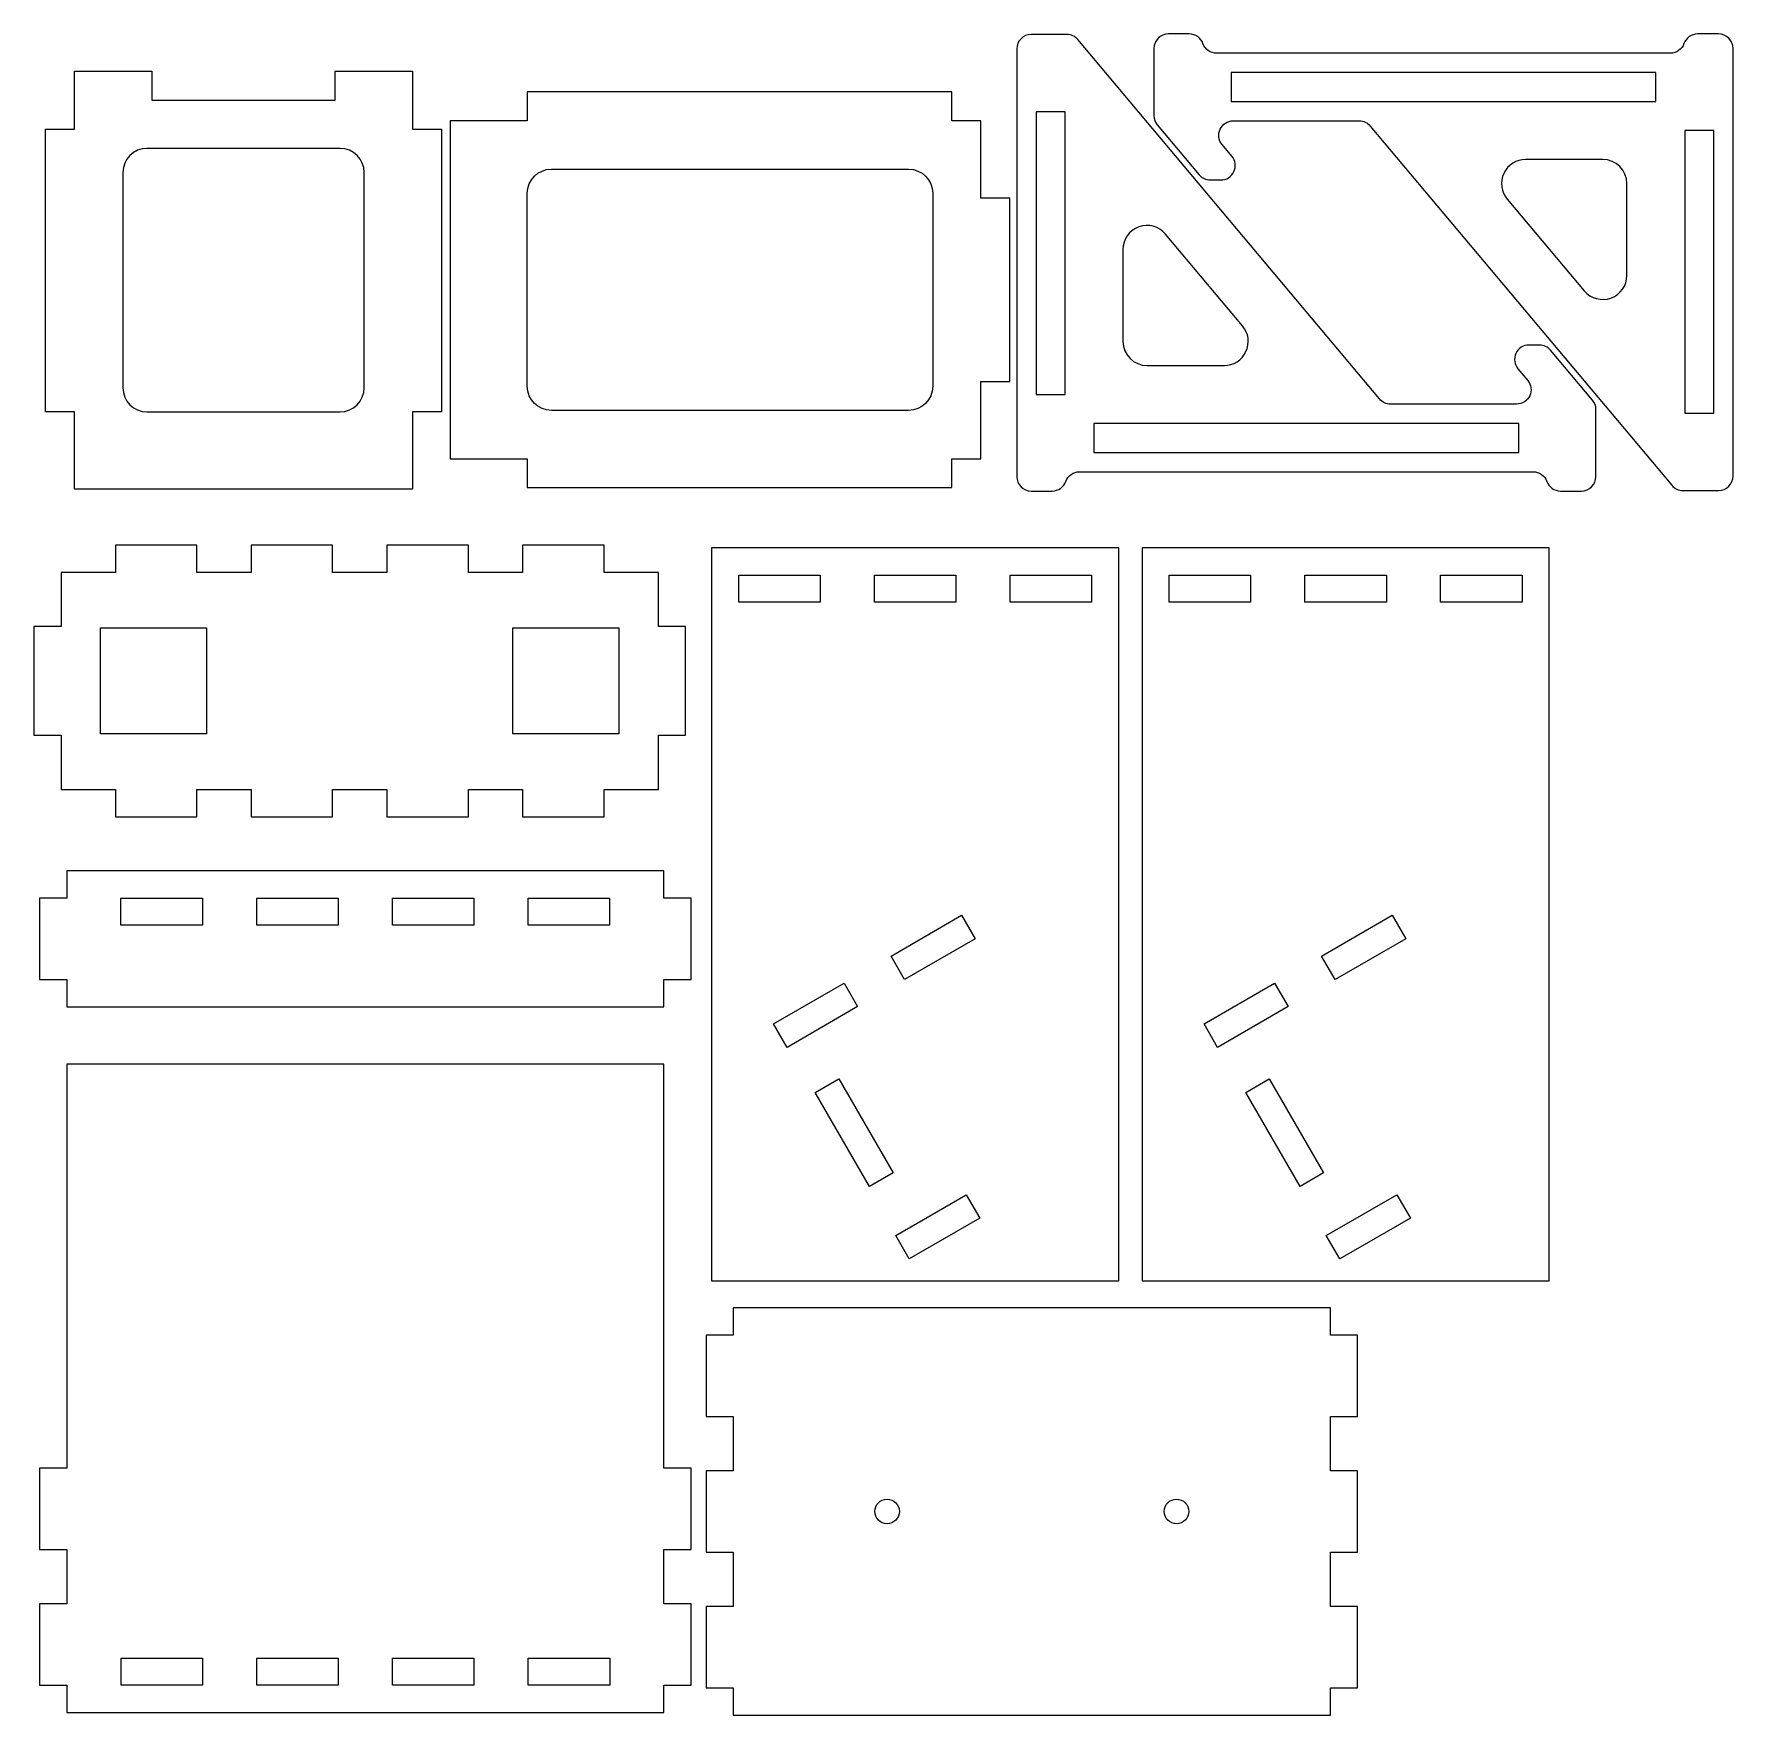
# Model space of a CAD drawing. Extents: x 17 to 193, y 4 to 178.
import ezdxf

# ---------------------------------------------------------------- set-up
doc = ezdxf.new("R2010")
doc.units = 0
doc.layers.add('Layer_1', color=7, linetype='CONTINUOUS')

msp = doc.modelspace()

# ---------------------------------------------------------------- linework, layer by layer
at = {"layer": 'Layer_1', "color": 7}
for points in [[(123.67873, 178.17453), (119.98787, 178.17453)], [(136.36665, 178.22754), (134.19508, 178.22754)], [(191.195, 178.22757), (189.02343, 178.22757)], [(118.48788, 176.67453), (118.4879, 132.37238)], [(156.06794, 140.40821), (124.82779, 177.63872)], [(132.69508, 176.72754), (132.69509, 169.7735)], [(186.195, 176.22757), (139.19507, 176.22754)], [(192.69502, 132.42542), (192.695, 176.72757)], [(140.91184, 169.22755), (153.96589, 169.22756)], [(133.04602, 168.80932), (137.38778, 163.63502)], [(155.11496, 168.69174), (186.3551, 131.46123)], [(140.76969, 165.56338), (139.76277, 166.76337)], [(138.53685, 163.09921), (139.62062, 163.09921)], [(172.64605, 146.00074), (171.56227, 146.00074)], [(178.13687, 140.29063), (173.79511, 145.46493)], [(170.41321, 143.53656), (171.42012, 142.33657)], [(170.27106, 139.8724), (157.217, 139.87239)], [(178.48781, 132.37241), (178.4878, 139.32645)], [(124.98789, 132.87238), (171.98782, 132.87241)], [(119.9879, 130.87238), (122.15947, 130.87238)], [(174.81624, 130.87241), (176.98781, 130.87241)], [(187.50416, 130.92542), (191.19502, 130.92542)]]:
    msp.add_lwpolyline(points, dxfattribs=at)
for points in [[(191.195, 178.22757)], [(55.876544, 168.37318), (58.87654, 168.37318), (58.87654, 139.071), (55.876544, 139.071), (55.876544, 131.07101), (20.876597, 131.07101), (20.876597, 139.071), (17.876602, 139.071), (17.876602, 168.37318), (20.876597, 168.37318), (20.876597, 174.37317), (28.876585, 174.37317), (28.876585, 171.37317), (47.876556, 171.37317), (47.876556, 174.37317), (55.876544, 174.37317)], [(114.77643, 142.22211), (117.77642, 142.22211), (117.77642, 161.22208), (114.77643, 161.22208), (114.77643, 169.22206), (111.77643, 169.22206), (111.77643, 172.22206), (67.776526, 172.22206), (67.776526, 169.22206), (59.776538, 169.22206), (59.776538, 134.22212), (67.776526, 134.22212), (67.776526, 131.22212), (111.77643, 131.22212), (111.77643, 134.22212), (114.77643, 134.22212)], [(119.9879, 130.87238)]]:
    msp.add_lwpolyline(points, close=True, dxfattribs=at)
at = {"layer": 'Layer_1', "color": 1}
for points in [[(140.69508, 171.22755), (184.69501, 171.22758), (184.69501, 174.22757), (140.69507, 174.22754)], [(123.48787, 170.17455), (120.48788, 170.17454), (120.48789, 140.87237), (123.48789, 140.87237)], [(187.69502, 138.9254), (190.69502, 138.92541), (190.695, 168.22758), (187.695, 168.22758)], [(170.48782, 137.8724), (126.48788, 137.87238), (126.48788, 134.87238), (170.48782, 134.8724)], [(25.109876, 125.250537), (25.109876, 122.439343), (19.479219, 122.439343), (19.479219, 116.816954), (16.668025, 116.816954), (16.668025, 105.563909), (19.479219, 105.563909), (19.479219, 99.94152), (25.109876, 99.94152), (25.109876, 97.122057), (33.543459, 97.122057), (33.543459, 99.94152), (39.174116, 99.94152), (39.174116, 97.122057), (47.607699, 97.122057), (47.607699, 99.94152), (53.230088, 99.94152), (53.230088, 97.122057), (61.671939, 97.122057), (61.671939, 99.94152), (67.294328, 99.94152), (67.294328, 97.122057), (75.736179, 97.122057), (75.736179, 99.94152), (81.358568, 99.94152), (81.358568, 105.563909), (84.169763, 105.563909), (84.169763, 116.816954), (81.358568, 116.816954), (81.358568, 122.439343), (75.736179, 122.439343), (75.736179, 125.250537), (67.294328, 125.250537), (67.294328, 122.439343), (61.671939, 122.439343), (61.671939, 125.250537), (53.230088, 125.250537), (53.230088, 122.439343), (47.607699, 122.439343), (47.607699, 125.250537), (39.174116, 125.250537), (39.174116, 122.439343), (33.543459, 122.439343), (33.543459, 125.250537)], [(86.865202, 124.977686), (86.865202, 49.042365), (129.049654, 49.042365), (129.049654, 124.977686)], [(131.4712, 124.977771), (131.4712, 49.04245), (173.655652, 49.04245), (173.655652, 124.977771)], [(89.676396, 122.166492), (98.109979, 122.166492), (98.109979, 119.355297), (89.676396, 119.355297)], [(103.740636, 122.166492), (112.174219, 122.166492), (112.174219, 119.355297), (103.740636, 119.355297)], [(117.796608, 122.166492), (126.23846, 122.166492), (126.23846, 119.355297), (117.796608, 119.355297)], [(134.282394, 122.166576), (142.715977, 122.166576), (142.715977, 119.355382), (134.282394, 119.355382)], [(148.346634, 122.166576), (156.780217, 122.166576), (156.780217, 119.355382), (148.346634, 119.355382)], [(162.402606, 122.166576), (170.844457, 122.166576), (170.844457, 119.355382), (162.402606, 119.355382)], [(23.563719, 116.684663), (34.552182, 116.684663), (34.552182, 105.6962), (23.563719, 105.6962)], [(66.285605, 116.684663), (77.2658, 116.684663), (77.2658, 105.6962), (66.285605, 105.6962)], [(20.060156, 91.506249), (20.060156, 88.695054), (17.248962, 88.695054), (17.248962, 80.253203), (20.060156, 80.253203), (20.060156, 77.442009), (81.939505, 77.442009), (81.939505, 80.253203), (84.7507, 80.253203), (84.7507, 88.695054), (81.939505, 88.695054), (81.939505, 91.506249)], [(25.682545, 88.695054), (34.124383, 88.695054), (34.124383, 85.88386), (25.682545, 85.88386)], [(39.746772, 88.695054), (48.188636, 88.695054), (48.188636, 85.88386), (39.746772, 85.88386)], [(53.811025, 88.695054), (62.244608, 88.695054), (62.244608, 85.88386), (53.811025, 85.88386)], [(67.875278, 88.695054), (76.308861, 88.695054), (76.308861, 85.88386), (67.875278, 85.88386)], [(112.777799, 86.910807), (114.183397, 84.471683), (106.874291, 80.254891), (105.468694, 82.685747)], [(157.383797, 86.910892), (158.789394, 84.471767), (151.480289, 80.254976), (150.074692, 82.685832)], [(100.598713, 79.874553), (102.00431, 77.443697), (94.695205, 73.218637), (93.289608, 75.657761)], [(145.204711, 79.874638), (146.610308, 77.443781), (139.301203, 73.218721), (137.895606, 75.657846)], [(20.058385, 71.468971), (20.058385, 29.640052), (17.247191, 29.640052), (17.247191, 21.198201), (20.058385, 21.198201), (20.058385, 15.575812), (17.247191, 15.575812), (17.247191, 7.133961), (20.058385, 7.133961), (20.058385, 4.322766), (81.937735, 4.322766), (81.937735, 7.133961), (84.748929, 7.133961), (84.748929, 15.575812), (81.937735, 15.575812), (81.937735, 21.198201), (84.748929, 21.198201), (84.748929, 29.640052), (81.937735, 29.640052), (81.937735, 71.468971)], [(100.044743, 69.960959), (105.667131, 60.220997), (103.236275, 58.8154), (97.613886, 68.555361)], [(144.65074, 69.961043), (150.273129, 60.221082), (147.842273, 58.815484), (142.219884, 68.555446)], [(113.257356, 57.955505), (114.662953, 55.51638), (107.353848, 51.299589), (105.948251, 53.738713)], [(157.863354, 57.95559), (159.268951, 55.516465), (151.959846, 51.299674), (150.554248, 53.738798)], [(89.114157, 46.231171), (89.114157, 43.419976), (86.302963, 43.419976), (86.302963, 34.978125), (89.114157, 34.978125), (89.114157, 29.355736), (86.302963, 29.355736), (86.302963, 20.922153), (89.114157, 20.922153), (89.114157, 15.291496), (86.302963, 15.291496), (86.302963, 6.857913), (89.114157, 6.857913), (89.114157, 4.046719), (150.985238, 4.046719), (150.985238, 6.857913), (153.796433, 6.857913), (153.796433, 15.291496), (150.985238, 15.291496), (150.985238, 20.922153), (153.796433, 20.922153), (153.796433, 29.355736), (150.985238, 29.355736), (150.985238, 34.978125), (153.796433, 34.978125), (153.796433, 43.419976), (150.985238, 43.419976), (150.985238, 46.231171)], [(105.055283, 26.41225)], [(135.035844, 26.41225)], [(25.689042, 9.945155), (34.122625, 9.945155), (34.122625, 7.133961), (25.689042, 7.133961)], [(39.753282, 9.945155), (48.186866, 9.945155), (48.186866, 7.133961), (39.753282, 7.133961)], [(53.809255, 9.945155), (62.251106, 9.945155), (62.251106, 7.133961), (53.809255, 7.133961)], [(67.873495, 9.945155), (76.315346, 9.945155), (76.315346, 7.133961), (67.873495, 7.133961)]]:
    msp.add_lwpolyline(points, close=True, dxfattribs=at)
for points in [[(48.376556, 166.37318), (28.376586, 166.37318)], [(25.87659, 163.87319), (25.87659, 141.571)], [(50.876552, 141.571), (50.876552, 163.87319)], [(70.276522, 164.22207), (107.27644, 164.22207)], [(179.19502, 165.22758), (171.21544, 165.22758)], [(181.69502, 153.21789), (181.69502, 162.72759)], [(67.776526, 141.72211), (67.776526, 161.72208)], [(109.77644, 161.72208), (109.77644, 141.72211)], [(169.30033, 161.12061), (177.27992, 151.61092)], [(141.88256, 147.97934), (133.90297, 157.48903)], [(129.48787, 155.88206), (129.48787, 146.37236)], [(131.98787, 143.87237), (139.96746, 143.87237)], [(28.376586, 139.071), (48.376556, 139.071)], [(107.27644, 139.22211), (70.276522, 139.22211)]]:
    msp.add_lwpolyline(points, dxfattribs=at)
at = {"layer": 'Layer_1', "color": 7}
for points in [[(119.98787, 178.17453), (119.15945, 178.17453), (118.48788, 177.50296), (118.48788, 176.67453)], [(124.82779, 177.63872), (124.54279, 177.97837), (124.12212, 178.17453), (123.67873, 178.17453)], [(134.19508, 178.22754), (133.36666, 178.22754), (132.69508, 177.55596), (132.69508, 176.72754)], [(137.78086, 177.22754), (137.56897, 177.82686), (137.00233, 178.22754), (136.36665, 178.22754)], [(189.02343, 178.22757), (188.38775, 178.22757), (187.82111, 177.82689), (187.60921, 177.22757)], [(192.695, 176.72757), (192.69499, 177.556), (192.02342, 178.22757), (191.195, 178.22757)], [(139.19507, 176.22754), (138.5594, 176.22754), (137.99275, 176.62822), (137.78086, 177.22754)], [(187.60921, 177.22757), (187.39732, 176.62825), (186.83068, 176.22757), (186.195, 176.22757)], [(132.69509, 169.7735), (132.69509, 169.42085), (132.81934, 169.07947), (133.04602, 168.80932)], [(139.55238, 168.36148), (139.79874, 168.88981), (140.32889, 169.22755), (140.91184, 169.22755)], [(153.96589, 169.22756), (154.40928, 169.22756), (154.82995, 169.0314), (155.11496, 168.69174)], [(139.76277, 166.76337), (139.38806, 167.20994), (139.30601, 167.83315), (139.55238, 168.36148)], [(140.98008, 163.96528), (141.22644, 164.4936), (141.1444, 165.11682), (140.76969, 165.56338)], [(139.62062, 163.09921), (140.20357, 163.09921), (140.73372, 163.43695), (140.98008, 163.96528)], [(137.38778, 163.63502), (137.67279, 163.29537), (138.09346, 163.09921), (138.53685, 163.09921)], [(170.20281, 145.13467), (169.95645, 144.60634), (170.03849, 143.98313), (170.41321, 143.53656)], [(171.56227, 146.00074), (170.97932, 146.00074), (170.44917, 145.663), (170.20281, 145.13467)], [(173.79511, 145.46493), (173.51011, 145.80458), (173.08944, 146.00074), (172.64605, 146.00074)], [(171.42012, 142.33657), (171.79483, 141.89001), (171.87688, 141.2668), (171.63051, 140.73847)], [(157.217, 139.87239), (156.77361, 139.87239), (156.35294, 140.06855), (156.06794, 140.40821)], [(171.63051, 140.73847), (171.38415, 140.21014), (170.854, 139.8724), (170.27106, 139.8724)], [(178.4878, 139.32645), (178.4878, 139.6791), (178.36355, 140.02048), (178.13687, 140.29063)], [(118.4879, 132.37238), (118.4879, 131.54396), (119.15947, 130.87238), (119.9879, 130.87238)], [(123.57368, 131.87238), (123.78557, 132.4717), (124.35222, 132.87238), (124.98789, 132.87238)], [(171.98782, 132.87241), (172.62349, 132.87241), (173.19014, 132.47173), (173.40203, 131.87241)], [(176.98781, 130.87241), (177.81623, 130.87241), (178.48781, 131.54399), (178.48781, 132.37241)], [(191.19502, 130.92542), (192.02345, 130.92542), (192.69502, 131.59699), (192.69502, 132.42542)], [(122.15947, 130.87238), (122.79514, 130.87239), (123.36178, 131.27307), (123.57368, 131.87238)], [(173.40203, 131.87241), (173.61392, 131.27309), (174.18056, 130.87241), (174.81624, 130.87241)], [(186.3551, 131.46123), (186.6401, 131.12158), (187.06077, 130.92542), (187.50416, 130.92542)]]:
    msp.add_open_spline(points, degree=3, dxfattribs=at)
at = {"layer": 'Layer_1', "color": 1}
for points in [[(28.376586, 166.37318), (26.995876, 166.37318), (25.87659, 165.25389), (25.87659, 163.87319)], [(50.876552, 163.87319), (50.876552, 165.25389), (49.757267, 166.37318), (48.376556, 166.37318)], [(67.776526, 161.72208), (67.776526, 163.10279), (68.895811, 164.22207), (70.276522, 164.22207)], [(107.27644, 164.22207), (108.65714, 164.22207), (109.77644, 163.10279), (109.77644, 161.72208)], [(168.94967, 163.78412), (168.53907, 162.90358), (168.67581, 161.86488), (169.30033, 161.12061)], [(171.21544, 165.22758), (170.24386, 165.22757), (169.36028, 164.66467), (168.94967, 163.78412)], [(181.69502, 162.72759), (181.69502, 164.1083), (180.57573, 165.22758), (179.19502, 165.22758)], [(133.90297, 157.48903), (133.22741, 158.29414), (132.12043, 158.59075), (131.13282, 158.23129)], [(131.13282, 158.23129), (130.14521, 157.87183), (129.48787, 156.93306), (129.48787, 155.88206)], [(180.05008, 150.86866), (181.03769, 151.22812), (181.69502, 152.16689), (181.69502, 153.21789)], [(177.27992, 151.61092), (177.95549, 150.80581), (179.06247, 150.5092), (180.05008, 150.86866)], [(142.23322, 145.31583), (142.64383, 146.19637), (142.50708, 147.23507), (141.88256, 147.97934)], [(129.48787, 146.37236), (129.48788, 144.99165), (130.60716, 143.87237), (131.98787, 143.87237)], [(139.96746, 143.87237), (140.93903, 143.87238), (141.82261, 144.43528), (142.23322, 145.31583)], [(25.87659, 141.571), (25.87659, 140.19028), (26.995876, 139.071), (28.376586, 139.071)], [(48.376556, 139.071), (49.757265, 139.071), (50.876552, 140.19028), (50.876552, 141.571)], [(70.276522, 139.22211), (68.895812, 139.22211), (67.776526, 140.3414), (67.776526, 141.72211)], [(109.77644, 141.72211), (109.77644, 140.3414), (108.65715, 139.22211), (107.27644, 139.22211)], [(103.781977, 25.138945), (103.781977, 25.842532), (104.351696, 26.41225), (105.055283, 26.41225)], [(105.055283, 26.41225), (105.75887, 26.41225), (106.328589, 25.842532), (106.328589, 25.138945)], [(133.762539, 25.138945), (133.762539, 25.842532), (134.332257, 26.41225), (135.035844, 26.41225)], [(135.035844, 26.41225), (135.739431, 26.41225), (136.30915, 25.842532), (136.30915, 25.138945)], [(105.055283, 23.865639), (104.351696, 23.865639), (103.781977, 24.435358), (103.781977, 25.138945)], [(106.328589, 25.138945), (106.328589, 24.435358), (105.75887, 23.865639), (105.055283, 23.865639)], [(135.035844, 23.865639), (134.332257, 23.865639), (133.762539, 24.435358), (133.762539, 25.138945)], [(136.30915, 25.138945), (136.30915, 24.435358), (135.739431, 23.865639), (135.035844, 23.865639)]]:
    msp.add_open_spline(points, degree=3, dxfattribs=at)

doc.saveas('drawing.dxf')
